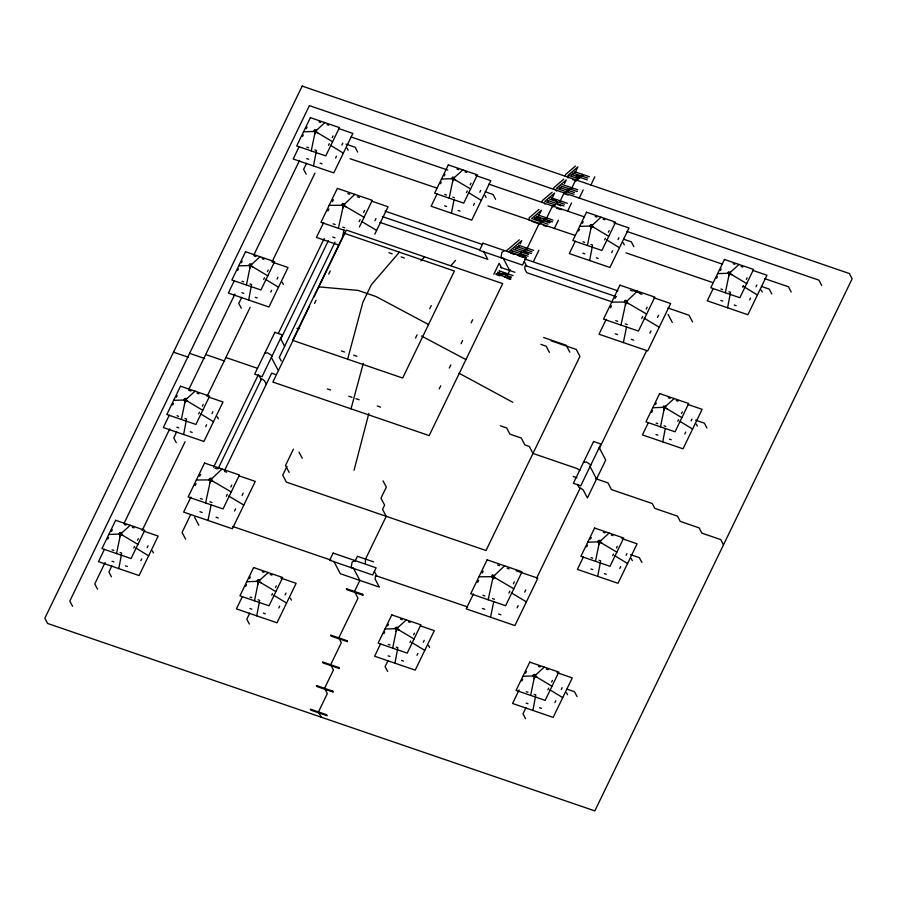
<?xml version="1.0" encoding="UTF-8"?>
<svg xmlns="http://www.w3.org/2000/svg" width="897" height="897" viewBox="0 0 897 897"><rect width="100%" height="100%" fill="white"/><g stroke="black" fill="none" stroke-linecap="round" stroke-linejoin="round"><path stroke-width="1.35" d="M118.774 568.597L121.544 554.144M183.616 434.507L186.374 420.054M248.648 300.035L251.407 285.582M313.479 165.945L316.249 151.492M256.721 615.847L259.491 601.394M451.438 213.194L453.949 200.065M394.915 663.186L397.674 648.733M589.621 260.522L592.39 246.07M532.863 710.435L535.632 695.982M597.705 576.345L600.474 561.892M662.737 441.862L665.249 428.732M727.579 307.772L730.337 293.33M207.992 520.439L211.154 504.764M342.934 235.205L343.966 230.103M490.558 617.226L493.72 601.551M623.37 342.564L626.543 326.889M116.532 553.561L119.996 536.754L121.891 532.852L130.2 525.283M181.362 419.471L184.838 402.663L186.722 398.761L195.041 391.193M246.395 284.999L249.871 268.192L251.754 264.29L260.074 256.71M311.237 150.909L314.712 134.102L316.596 130.2L324.916 122.62M254.479 600.811L257.955 584.003L259.838 580.101L268.158 572.533M449.184 198.159L452.66 181.351L454.544 177.449L462.863 169.869M392.662 648.15L396.138 631.342L398.021 627.429L406.341 619.861M587.378 245.486L590.854 228.679L592.738 224.777L601.057 217.209M530.62 695.399L534.085 678.592L535.98 674.69L544.3 667.11M595.462 561.309L598.927 544.501L600.822 540.599L609.141 533.02M660.484 426.826L663.959 410.019L665.843 406.117L674.163 398.548M725.325 292.747L728.801 275.94L730.685 272.026L739.005 264.458M205.592 502.959L209.898 483.068L212.163 478.381L222.008 469.019M338.404 228.309L342.721 208.407L344.986 203.731L354.82 194.357M488.159 599.745L492.475 579.854L494.74 575.168L504.574 565.805M620.982 325.084L625.287 305.193L627.552 300.506L637.386 291.144M541.967 202.352L542.349 200.603L552.171 192.216M553.595 189.278L553.976 187.529L563.798 179.142M565.222 176.204L565.603 174.455L575.426 166.068M354.068 470.241L368.846 413.394M347.644 359.192L362.87 302.311L371.38 284.697L399.389 252.18M351.019 408.819L363.285 363.352M107.808 539.086L108.593 537.46M111.553 531.338L112.338 529.712M172.65 405.007L173.435 403.37M176.395 397.248L177.18 395.622M237.683 270.524L238.467 268.898M241.428 262.776L242.212 261.15M302.524 136.434L303.309 134.808M306.269 128.686L307.054 127.06M104.433 549.3L98.468 561.645L139.08 575.549L158.164 536.07L144.215 531.293M169.275 415.221L163.31 427.555L203.922 441.459L223.005 401.979L209.046 397.203M234.308 280.739L228.343 293.072L268.943 306.987L288.038 267.508L272.811 262.283M299.15 146.648L293.184 158.993L333.785 172.897L352.88 133.418L338.92 128.63M105.128 562.509L94.768 583.936L97.526 589.194M124.021 523.433L169.735 428.912M188.628 389.836L234.947 294.048M253.84 254.983L299.553 160.451M111.845 565.895L108.907 571.983L111.43 576.793M176.687 431.805L173.749 437.893L176.272 442.703M241.719 297.333L238.77 303.41L241.304 308.232M306.561 163.243L303.612 169.331L306.146 174.141M142.141 530.531L185.062 441.773M272.015 261.958L314.937 173.199M133.788 547.989L134.572 546.363M137.533 540.241L138.329 538.615M198.629 413.898L199.414 412.272M202.374 406.15L203.171 404.525M207.061 396.418L250.151 307.312M263.662 279.427L264.447 277.79M267.407 271.679L268.192 270.042M328.504 145.336L329.289 143.711M332.249 137.589L333.034 135.952M140.84 560.715L141.737 558.865M147.164 547.652L148.061 545.802M205.682 426.636L206.579 424.786M212.006 413.562L212.903 411.712M270.715 292.153L271.612 290.303M277.038 279.079L277.924 277.229M335.556 158.063L336.453 156.213M341.88 145L342.766 143.139M195.142 485.625L196.095 483.674M199.639 476.329L200.592 474.378M327.966 210.974L328.907 209.012M332.462 201.668L333.404 199.717M190.859 497.129L183.627 512.097L232.357 528.782L255.264 481.397L238.591 475.69M323.682 222.467L316.439 237.436L338.236 244.903M190.556 514.878L182.069 532.426L185.589 539.131M213.587 467.247L258.314 374.755M278.216 333.617L324.209 238.501M218.016 468.839L261.621 378.68L264.537 380.821L266.319 384.208M280.548 339.526L328.392 240.598M224.429 470.813L271.656 373.152L275.424 374.441M335.018 242.123L279.292 357.354L281.221 361.02M309.611 306.056L272.867 382.055L429.181 435.594L502.679 283.598L346.365 230.058L313.827 297.333M314.533 303.444L316.058 300.282M328.717 274.101L330.242 270.939M226.324 496.31L227.266 494.348M230.821 487.004L231.762 485.053M359.136 221.649L360.089 219.698M363.633 212.354L364.586 210.391M359.372 227.008L372.277 200.334L337.362 188.381L320.958 222.321L344.639 230.439M234.521 511.066L235.586 508.846M242.1 495.379L243.177 493.159M374.912 220.718L375.989 218.498M374.811 234.173L388.076 206.747L371.414 201.029M293.409 449.162L285.526 465.465L289.17 472.416M287.006 466.35L282.734 475.175L286.39 482.126L486.028 550.511L579.911 356.378L576.255 349.426L551.296 340.882M245.756 586.346L246.552 584.709M249.512 578.587L250.297 576.962M440.472 183.683L441.257 182.057M444.217 175.935L445.002 174.31M242.392 596.561L236.427 608.895L277.027 622.798L296.122 583.319L280.896 578.105M437.097 193.898L431.132 206.243L471.744 220.146L490.827 180.667L475.601 175.453M249.758 613.1L246.798 619.21L249.332 624.032M271.746 595.238L272.531 593.612M275.491 587.49L276.276 585.864M466.451 192.586L467.236 190.96M470.196 184.838L470.992 183.212M278.799 607.975L279.696 606.114M285.111 594.902L286.008 593.052M473.504 205.312L474.401 203.462M479.828 192.25L480.725 190.399M415.535 338.034L417.06 334.884M429.73 308.691L431.255 305.541M355.044 561.197L357.41 556.308L373.645 561.87M493.832 274.202L499.136 263.213L501.546 267.788M439.216 388.906L440.741 385.755M449.296 368.05L450.832 364.888M461.069 343.708L462.605 340.546M471.16 322.842L472.685 319.691M520.215 243.861L521.762 240.654L508.879 251.653M504.495 277.431L507.276 273.607M359.787 580.516L354.483 591.482L357.993 598.176L338.797 637.89L341.32 642.712L330.668 664.733L333.437 669.992L324.568 688.335L327.327 693.594L318.457 711.926L321.227 717.185M507.758 274.527L510.124 269.605M538.559 216.177L541.429 210.257L531.607 218.644M521.639 252.102L518.825 255.836L522.301 257.024M524.992 249.377L523.837 251.743L523.31 250.734M525.519 250.375L526.662 248.009L527.189 249.018M526.842 249.018L539.344 223.174L539.871 224.183L541.014 221.806M551.745 198.966L554.604 193.046L544.782 201.433M541.541 222.815L544.356 219.081M544.894 220.09L546.038 217.724L546.688 218.958M546.733 217.926L552.518 205.962L553.045 206.972L554.189 204.594L546.071 201.814M564.516 183.526L566.231 179.972L556.409 188.359M554.727 205.604L557.542 201.87M560.031 201.399L564.146 192.889M574.999 172.818L577.859 166.898L568.036 175.285L568.182 178.043M567.498 190.164L564.673 193.898L568.16 195.086M533.737 260.926L538.884 250.263M568.025 191.173L570.84 187.439M571.658 188.325L575.773 179.815L576.3 180.824L577.444 178.447L569.326 175.666M577.982 179.456L580.796 175.722L581.323 176.731L582.467 174.366L583.117 175.599M554.38 228.5L558.383 220.202M567.554 211.288L571.568 202.991M579.182 198.215L583.196 189.917M590.809 185.141L594.823 176.844M383.95 633.674L384.735 632.049M387.695 625.927L388.479 624.29M578.655 231.022L579.451 229.385M582.411 223.275L583.196 221.637M380.575 643.889L374.61 656.223L415.221 670.137L434.305 630.647L420.345 625.871M575.291 241.237L569.326 253.571L609.926 267.485L629.021 227.995L613.795 222.781M388.053 660.472L385.093 666.583L387.627 671.393M409.929 642.577L410.714 640.94M413.674 634.818L414.47 633.192M604.645 239.914L605.43 238.288M608.39 232.166L609.175 230.54M416.982 655.303L417.879 653.453M423.306 642.23L424.203 640.38M611.698 252.651L612.595 250.801M618.011 239.577L618.908 237.727M477.72 582.411L478.662 580.46M482.216 573.116L483.158 571.154M610.532 307.749L611.474 305.799M615.028 298.454L615.97 296.503M473.425 593.915L466.193 608.872L514.923 625.568L537.83 578.184L516.033 570.716M606.249 319.254L599.017 334.222L647.735 350.906L670.653 303.534L653.98 297.815M508.891 593.096L509.844 591.134M513.387 583.79L514.34 581.839M641.714 318.435L642.656 316.484M646.21 309.14L647.152 307.178M517.087 607.852L518.163 605.632M524.667 592.166L525.743 589.946M649.899 333.191L650.975 330.971M657.49 317.504L658.566 315.284M536.641 578.128L580.303 487.833L583.229 489.975L587.412 497.936L605.733 460.038L599.196 447.581M599.241 448.679L646.535 350.862M521.897 680.924L522.693 679.298M525.653 673.176L526.438 671.55M586.739 546.834L587.524 545.208M590.484 539.086L591.28 537.46M651.771 412.362L652.556 410.725M655.516 404.603L656.301 402.977M716.613 278.272L717.398 276.646M720.358 270.524L721.143 268.887M519.128 689.905L512.568 703.472L553.169 717.387L572.264 677.897L557.037 672.683M583.375 557.048L577.399 569.393L618.011 583.297L637.105 543.817L621.879 538.604M648.396 422.577L642.431 434.91L683.043 448.814L702.127 409.335L688.178 404.558M713.238 288.486L707.273 300.82L747.874 314.735L766.969 275.244L753.009 270.468M525.956 707.699L522.996 713.81L525.53 718.632M547.876 689.827L548.672 688.19M551.633 682.068L552.417 680.442M612.718 555.736L613.514 554.111M616.474 547.989L617.259 546.351M677.751 421.254L678.536 419.628M681.496 413.506L682.292 411.88M742.593 287.163L743.378 285.538M746.338 279.416L747.134 277.79M554.94 702.553L555.826 700.703M561.253 689.479L562.15 687.629M619.782 568.463L620.668 566.612M626.095 555.4L626.992 553.539M684.803 433.991L685.7 432.141M691.127 420.917L692.024 419.067M749.645 299.901L750.542 298.051M755.969 286.827L756.866 284.977M420.962 260.982L424.516 256.834M450.956 265.557L455.564 260.354M538.996 209.416L529.163 217.803L529.308 220.561M506.446 250.824L519.329 239.824M504.473 250.566L501.849 252.449L501.008 257.742L503.15 258.067L509.687 270.524M354.629 560.457L351.994 562.341L351.153 567.633L353.295 567.947L359.832 580.404M264.783 353.261L267.575 352.813L272.161 355.784L271.343 357.376L277.879 369.833M583.465 462.415L586.268 461.977L590.854 464.938L590.035 466.53L596.572 478.987M303.534 131.781L313.647 131.467L317.661 132.834L332.619 141.748M441.481 179.03L451.595 178.716L455.609 180.084L470.577 188.998M579.675 226.369L589.789 226.044L593.803 227.423L608.76 236.326M238.692 265.871L248.805 265.546L252.819 266.925L267.777 275.839M717.622 273.619L727.736 273.293L731.75 274.673L746.719 283.587M173.659 400.354L183.773 400.028L187.787 401.408L202.756 410.31M652.781 407.709L662.894 407.384L666.908 408.763L681.877 417.666M108.817 534.444L118.931 534.119L122.945 535.487L137.914 544.401M587.759 542.18L597.873 541.866L601.887 543.234L616.844 552.148M246.776 581.693L256.89 581.368L260.904 582.747L275.861 591.65M384.959 629.021L395.072 628.696L399.087 630.075L414.055 638.989M522.917 676.271L533.031 675.946L537.045 677.325L552.003 686.239M329.165 205.357L341.443 205.245L346.264 206.893L364.07 217.309M611.732 302.143L624.009 302.031L628.831 303.679L646.636 314.096M196.342 480.007L208.62 479.906L213.441 481.554L231.247 491.971M478.908 576.793L491.197 576.693L496.007 578.341L513.824 588.757M296.885 328.324L299.62 328.537M318.491 286.838L358.071 290.404L376.179 296.604L428.542 324.535M616.06 296.627L526.573 265.972L525.294 265.714L524.79 266.768L524.969 269.291L526.752 272.666L612.292 301.975M574.349 171.585L589.43 176.743M587.759 178.111L572.678 172.942L573.205 173.951M576.681 175.139L580.168 176.339M587.243 179.871L570.997 174.31L571.535 175.307M576.166 176.9L579.653 178.099M572.824 179.624L576.3 180.824M562.722 184.659L577.803 189.816M577.287 191.577L561.051 186.015L561.578 187.025M574.45 192.541L559.369 187.383L559.907 188.392M557.699 188.74L573.945 194.301M551.094 197.732L567.33 203.294M552.9 199.369L556.387 200.558M549.424 199.089L564.505 204.258M319.063 121.914L320.734 122.485M327.035 124.638L328.706 125.221M457.01 169.163L458.692 169.735M464.982 171.888L466.664 172.471M595.204 216.491L596.875 217.074M603.176 219.227L604.847 219.799M733.152 263.752L734.834 264.323M741.124 266.476L742.806 267.048M563.989 206.018L547.742 200.457L548.28 201.466M557.553 204.639L561.04 205.828M351.052 136.961L447.726 170.071M488.775 184.132L584.474 216.906M626.857 231.426L722.208 264.088M764.58 278.597L788.418 286.76L791.188 292.018M556.532 208.16L560.008 209.349M346.051 144.137L355.134 147.254L357.668 152.064M485.243 191.812L493.036 194.481L495.559 199.302M623.55 239.185L631.331 241.854L633.865 246.675M761.441 286.423L769.234 289.081L771.756 293.902M537.908 214.944L552.989 220.101M552.485 221.862L536.238 216.3L536.765 217.309L540.252 218.498M547.204 220.886L550.691 222.075M549.648 222.826L534.567 217.668L535.094 218.666M536.26 219.07L542.057 221.054M532.896 219.025L547.977 224.194M436.85 188.067L350.054 158.702M575.145 235.44L487.946 205.929M626.016 252.864L713.037 282.667M532.908 221.794L538.705 223.779M543.347 225.371L546.834 226.56M306.841 147.175L308.523 147.747M314.813 149.911L316.495 150.483M444.8 194.425L446.471 194.997M452.772 197.161L454.443 197.732M582.983 241.764L584.665 242.336M590.955 244.489L592.637 245.06M720.941 289.013L722.612 289.585M728.913 291.738L730.584 292.31M306.718 158.59L308.624 159.24M320.162 163.198L322.057 163.848M444.665 205.839L446.571 206.489M458.109 210.447L460.015 211.098M582.859 253.178L584.766 253.829M596.303 257.775L598.198 258.426M720.807 300.428L722.713 301.078M734.251 305.025L736.157 305.675M533.625 250.398L518.544 245.229L519.071 246.238M531.943 251.754L516.863 246.585L517.39 247.594M531.428 253.515L515.192 247.953L515.719 248.962M525.003 252.135L528.479 253.335M513.521 249.321L528.602 254.479M633.461 290.796L639.875 292.983M347.812 193.539L349.83 194.234M357.376 196.813L359.394 197.508M630.389 290.325L632.396 291.02M639.953 293.599L641.96 294.294M528.086 256.239L511.851 250.678L512.378 251.687M521.65 254.86L525.137 256.06M510.169 252.046L526.416 257.607M510.696 253.044L514.183 254.243M385.093 211.143L482.418 244.477M524.734 258.964L617.809 290.841M667.929 308.007L689.031 315.239L692.54 321.945M382.313 216.558L479.693 249.915M379.857 222.355L487.766 259.323L483.662 251.395M500.593 267.407L514.889 272.296M513.073 275.592L499.147 270.827L499.629 271.735M503.116 272.935L506.592 274.123M511.447 277.05L497.521 272.273L498.003 273.193M499.169 273.596L502.645 274.785M507.287 276.377L510.763 277.565M510.976 278.9L495.895 273.731L496.377 274.65L499.864 275.839M506.816 278.227L510.303 279.416M333.157 223.858L335.164 224.553M342.721 227.132L344.728 227.827M615.723 320.644L617.73 321.328M625.287 323.918L627.295 324.613M388.906 252.73L392.146 253.84M401.127 256.912L404.379 258.033M332.731 237.032L335.007 237.817M615.297 333.819L617.585 334.603M631.421 339.346L633.708 340.131M543.627 337.519L566.164 345.233L569.819 352.185M540.913 344.403L546.161 346.197L549.424 352.409M254.221 256.004L255.903 256.576M262.193 258.728L263.864 259.3M668.31 397.831L669.992 398.403M676.282 400.567L677.964 401.138M695.59 420.155L704.392 423.171L706.914 427.992M242.011 281.266L243.681 281.837M249.971 283.99L251.653 284.573M656.099 423.092L657.77 423.676M664.072 425.828L665.742 426.4M241.876 292.68L243.782 293.33M255.32 297.277L257.215 297.939M655.965 434.507L657.871 435.168M669.409 439.115L671.315 439.765M341.409 350.951L344.661 352.061M353.631 355.134L356.883 356.244M500.38 425.783L506.637 427.925L509.9 434.137L521.292 438.039L524.936 444.99L529.32 446.493L532.964 453.445L577.006 468.537L579.922 470.286M595.451 478.606L607.964 482.889L611.474 489.583L652.265 503.553L654.788 508.375L677.504 516.145L680.262 521.415L699.111 527.873L701.88 533.132L720.728 539.59L723.498 544.849M327.327 388.883L330.567 389.993M348.776 396.227L352.016 397.349M355.862 398.66L359.103 399.77M377.312 406.005L380.552 407.115M573.194 476.43L576.962 477.72M225.876 357.511L257.596 368.375M205.693 354.55L224.508 360.998M189.603 353.351L204.662 358.508M173.502 352.151L188.572 357.309M189.189 390.475L190.87 391.047M197.161 393.211L198.842 393.783M603.289 532.313L604.959 532.885M611.261 535.038L612.931 535.621M630.513 554.626L639.359 557.654L641.893 562.464M176.978 415.737L178.649 416.32M184.95 418.473L186.621 419.045M591.067 557.575L592.749 558.147M599.039 560.311L600.71 560.883M176.844 427.151L178.75 427.813M190.287 431.76L192.193 432.41M590.932 568.99L592.839 569.64M604.376 573.598L606.282 574.248M215 468.2L217.007 468.884M224.564 471.474L226.571 472.17M497.566 564.987L499.584 565.671M507.13 568.261L509.137 568.945M200.334 498.519L202.352 499.203M209.898 501.793L211.916 502.477M482.911 595.305L484.918 595.989M492.475 598.579L494.482 599.263M199.908 511.694L202.195 512.479M216.042 517.221L218.319 518.006M482.474 608.48L484.761 609.265M498.609 614.008L500.896 614.793M232.491 526.393L331.184 560.199M467.55 606.91L375.473 575.549L375.148 579.114L379.33 587.087L340.344 573.732L333.807 561.275M124.358 524.566L126.029 525.137M132.319 527.301L134.001 527.873M262.305 571.815L263.976 572.387M270.277 574.551L271.948 575.123M400.488 619.154L402.17 619.726M408.46 621.879L410.142 622.451M538.447 666.404L540.117 666.976M546.419 669.128L548.089 669.7M566.971 689.154L574.517 691.744L577.051 696.554M112.136 549.827L113.807 550.399M120.108 552.563L121.779 553.135M250.084 597.077L251.765 597.66M258.056 599.813L259.738 600.385M388.278 644.416L389.948 644.988M396.25 647.141L397.92 647.712M526.225 691.665L527.907 692.237M534.197 694.39L535.868 694.973M112.002 561.242L113.908 561.892M125.445 565.85L127.352 566.5M249.96 608.491L251.855 609.153M263.393 613.1L265.299 613.75M388.143 655.83L390.049 656.481M401.587 660.427L403.493 661.078M526.102 703.08L527.997 703.73M539.534 707.677L541.44 708.338M421.556 336.027L465.924 359.596M458.972 373.174L512.748 402.26M644.147 318.177L659.194 327.214M361.581 221.402L376.628 230.428M511.335 592.839L526.382 601.876M228.757 496.052L243.805 505.089M743.512 286.479L757.427 294.99M606.72 239.936L619.468 247.74M468.526 192.608L481.285 200.401M330.578 145.348L343.338 153.152M679.825 421.276L692.585 429.08M265.736 279.438L278.496 287.242M614.804 555.748L627.552 563.551M200.704 413.921L213.464 421.725M549.962 689.838L562.711 697.642M412.003 642.588L424.763 650.392M273.82 595.26L286.569 603.064M135.862 548.011L148.622 555.815M821.663 285.403L818.905 280.144L309.387 105.633L69.809 601.068L72.567 606.327M761.183 290.023L762.259 292.074M730.685 272.026L728.599 272.396L728.801 275.94M731.75 274.673L728.431 271.982L727.736 273.293M668.108 314.455L672.279 322.415M623.224 242.773L624.301 244.825M592.738 224.777L590.652 225.147L590.854 228.679M593.803 227.423L590.484 224.721L589.789 226.044M696.285 424.102L697.361 426.142M627.362 300.899L625.4 300.327L625.108 300.943L625.478 304.801M628.427 303.545L624.94 300.529L624.413 302.166M556.028 190.108L556.555 191.117M559.212 200.513L559.863 201.747M665.843 406.117L663.758 406.487L663.959 410.019M666.908 408.763L663.589 406.061L662.894 407.384M560.636 208.743L561.163 209.752M544.401 203.182L544.928 204.191M531.215 220.393L531.753 221.402M524.218 261.487L526.573 265.972M485.042 195.445L486.118 197.497M454.544 177.449L452.761 177.191L452.66 181.351M455.609 180.084L452.929 177.606L452.29 177.393L451.595 178.716M631.253 558.573L632.329 560.625M577.511 484.335L579.877 488.82M600.822 540.599L599.028 540.342L598.927 544.501M601.887 543.234L599.196 540.756L597.974 540.958L597.873 541.866M347.083 148.196L348.159 150.236M316.596 130.2L314.802 129.942L314.712 134.102M317.661 132.834L314.97 130.357L314.342 130.143L313.647 131.467M344.796 204.112L342.833 203.541L342.912 208.026M345.861 206.759L342.362 203.742L341.847 205.379M566.467 692.686L567.543 694.727M494.55 575.56L492.588 574.988L492.655 579.462M495.615 578.195L492.117 575.179L491.601 576.827M535.98 674.69L534.186 674.432L534.085 678.592M537.045 677.325L534.354 674.847L533.132 675.049L533.031 675.946M282.297 282.297L283.374 284.349M383.064 480.87L386.327 487.082L380.967 498.16L384.622 505.112L382.559 509.373L386.203 516.324L365.528 559.089L365.337 563.294M251.754 264.29L249.96 264.032L249.871 268.192M252.819 266.925L250.128 264.447L249.501 264.234L248.805 265.546M280.503 338.427L284.641 346.298M428.519 645.425L429.596 647.477M374.363 571.367L376.718 575.863M398.021 627.429L396.239 627.182L396.138 631.342M399.087 630.075L396.407 627.597L395.185 627.799L395.072 628.696M258.829 375.181L261.184 379.666M299.004 452.088L302.267 458.289M217.276 416.78L218.341 418.821M186.722 398.761L185.791 398.313L184.636 399.131L184.838 402.663M187.787 401.408L184.468 398.705L183.773 400.028M290.325 598.097L291.402 600.149M211.972 478.774L210.941 478.135L209.719 478.819L210.089 482.676M213.038 481.42L209.55 478.404L209.023 480.041M259.838 580.101L258.908 579.653L257.753 580.46L257.955 584.003M260.904 582.747L257.585 580.045L256.89 581.368M194.638 517.289L198.82 525.25M152.378 550.848L153.454 552.9M121.891 532.852L120.949 532.403L119.794 533.21L119.996 536.754M122.945 535.487L119.626 532.796L118.931 534.119M302.166 86.101L44.85 618.212L47.608 623.471L594.834 810.899L852.15 278.788L849.392 273.529L302.166 86.101M115.657 520.294L101.978 548.583L131.074 558.539L144.753 530.262L115.657 520.294M180.499 386.203L166.82 414.492L195.916 424.46L209.595 396.171L180.499 386.203M245.531 251.732L231.852 280.021L260.937 289.978L274.617 261.689L245.531 251.732M310.373 117.642L296.694 145.931L325.779 155.887L339.458 127.609L310.373 117.642M204.55 463.043L188.135 496.983L223.039 508.935L239.454 474.995L204.55 463.043M274.886 332.35L254.67 374.172L262.047 376.695L282.275 334.873L274.886 332.35M344.37 233.332L292.624 340.344L402.675 378.041L454.42 271.029L344.37 233.332M253.616 567.543L239.936 595.832L269.022 605.8L282.701 577.511L253.616 567.543M448.321 164.891L434.641 193.18L463.738 203.137L477.417 174.859L448.321 164.891M333.123 553.09L329.648 560.266L372.659 574.999L376.123 567.823L333.123 553.09M482.967 243.199L479.503 250.375L522.503 265.108L525.978 257.932L482.967 243.199M391.798 614.882L378.119 643.16L407.216 653.128L420.895 624.839L391.798 614.882M586.515 212.219L572.835 240.508L601.921 250.476L615.6 222.187L586.515 212.219M487.116 559.829L470.712 593.769L505.616 605.722L522.032 571.781L487.116 559.829M619.939 285.168L603.524 319.108L638.429 331.071L654.844 297.12L619.939 285.168M593.579 441.503L573.351 483.326L580.74 485.849L600.956 444.026L593.579 441.503M529.757 662.132L516.078 690.41L545.163 700.378L558.842 672.088L529.757 662.132M594.588 528.041L580.92 556.331L610.005 566.287L623.684 538.009L594.588 528.041M659.62 393.559L645.941 421.848L675.037 431.816L688.717 403.527L659.62 393.559M724.462 259.48L710.783 287.758L739.879 297.726L753.547 269.436L724.462 259.48M362.601 594.263L346.365 588.701L346.892 589.71L363.128 595.272L362.601 594.263M346.915 640.671L330.679 635.11L331.206 636.119L347.442 641.68L346.915 640.671M338.797 667.514L322.55 661.952L323.077 662.961L339.324 668.523L338.797 667.514M332.686 691.116L316.45 685.555L316.977 686.553L333.213 692.114L332.686 691.116M326.586 714.707L310.34 709.146L310.867 710.155L327.113 715.716L326.586 714.707"/></g></svg>
